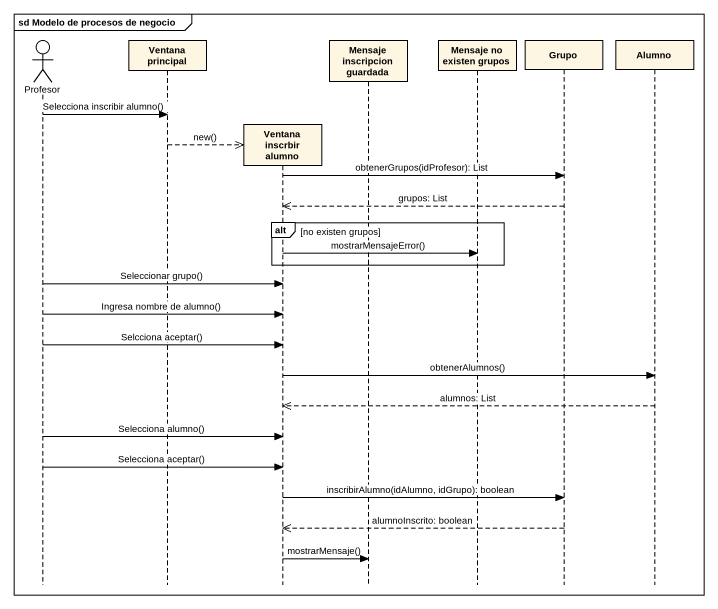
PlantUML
@startuml
mainframe sd Modelo de procesos de negocio
hide footbox
actor Profesor
participant "Ventana principal" as Ventana_principal
participant "Ventana inscrbir alumno" as Ventana_inscrbir_alumno
participant "Mensaje inscripcion guardada" as Mensaje_inscripcion_guardada
participant "Mensaje no existen grupos" as Mensaje_no_existen_grupos
participant Grupo
participant Alumno

Profesor -> Ventana_principal : Selecciona inscribir alumno()
Ventana_principal -->> Ventana_inscrbir_alumno ** : new()
Ventana_inscrbir_alumno -> Grupo : obtenerGrupos(idProfesor): List
Grupo -->> Ventana_inscrbir_alumno : grupos: List
alt no existen grupos
  Ventana_inscrbir_alumno -> Mensaje_no_existen_grupos : mostrarMensajeError()
end
Profesor -> Ventana_inscrbir_alumno : Seleccionar grupo()
Profesor -> Ventana_inscrbir_alumno : Ingresa nombre de alumno()
Profesor -> Ventana_inscrbir_alumno : Selcciona aceptar()
Ventana_inscrbir_alumno -> Alumno : obtenerAlumnos()
Alumno -->> Ventana_inscrbir_alumno : alumnos: List
Profesor -> Ventana_inscrbir_alumno : Selecciona alumno()
Profesor -> Ventana_inscrbir_alumno : Selecciona aceptar()
Ventana_inscrbir_alumno -> Grupo : inscribirAlumno(idAlumno, idGrupo): boolean
Grupo -->> Ventana_inscrbir_alumno : alumnoInscrito: boolean
Ventana_inscrbir_alumno -> Mensaje_inscripcion_guardada : mostrarMensaje()
@enduml
